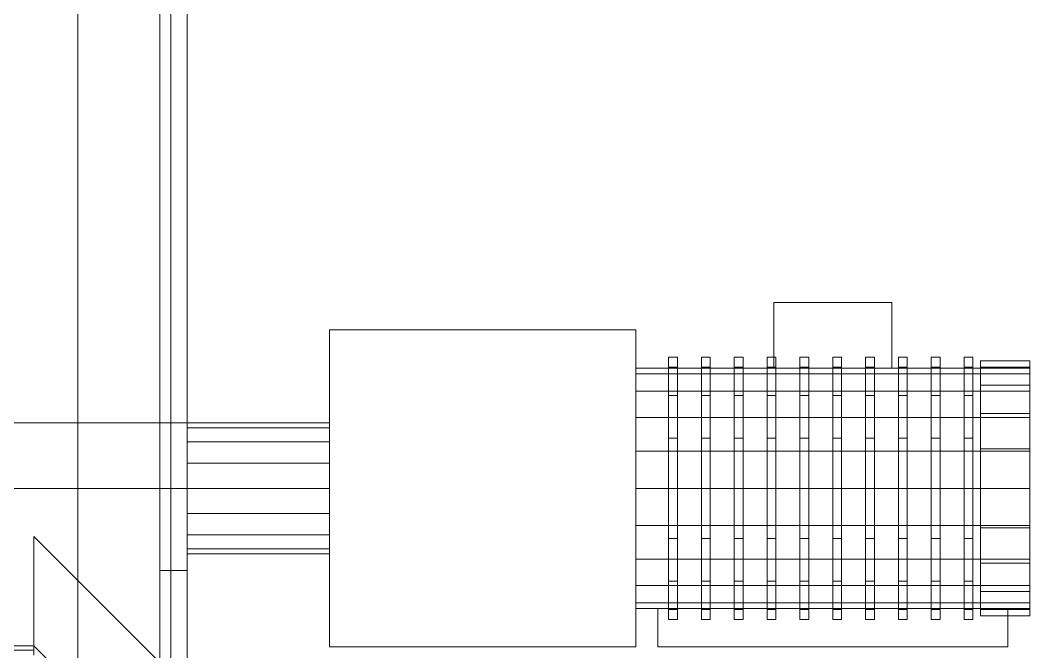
# Model space of a CAD drawing. Header units: millimetres. Extents: x -191664 to 191490, y -197311 to 10263.
# Drawn here: x 57565 to 58487, y 1100 to 1678 of the extents above; entities that cross this region are included whole.
import ezdxf

# ---------------------------------------------------------------- set-up
doc = ezdxf.new("R2010")
doc.units = ezdxf.units.MM
doc.layers.add('lateral_secador', color=7, linetype='Continuous', lineweight=0)

msp = doc.modelspace()

# ---------------------------------------------------------------- linework, layer by layer
at = {"layer": 'lateral_secador', "color": 9, "true_color": 0xb8c6c1}
for p, q in [((57692.12, 2935), (57692.12, 1175)), ((57717.12, 1175), (57717.12, 2935)), ((57692.12, 1175), (57717.12, 1175))]:
    msp.add_line(p, q, dxfattribs=at)
at = {"layer": 'lateral_secador', "color": 254, "true_color": 0xd8e0dc}
msp.add_line((57702.12, 665), (57702.12, 2935), dxfattribs=at)
at = {"layer": 'lateral_secador', "color": 251, "true_color": 0x536a64}
for p, q in [((57617.12, 2900), (57617.12, 650)), ((57717.12, 650), (57717.12, 2900)), ((37717.12, 1310), (57717.12, 1310)), ((57717.12, 1250), (57717.12, 1310)), ((37717.12, 1250), (57717.12, 1250)), ((58147.12, 1140), (58467.12, 1140)), ((58147.12, 1140), (58147.12, 1105)), ((58467.12, 1105), (58467.12, 1140)), ((58147.12, 1105), (58467.12, 1105))]:
    msp.add_line(p, q, dxfattribs=at)
at = {"layer": 'lateral_secador', "color": 142, "true_color": 0x159eb4}
for p, q in [((58253.12, 1420), (58361.12, 1420)), ((58253.12, 1420), (58253.12, 1360)), ((58361.12, 1360), (58361.12, 1420)), ((57847.12, 1395), (58127.12, 1395)), ((57847.12, 1395), (57847.12, 1105)), ((58127.12, 1105), (58127.12, 1395)), ((58157.12, 1360.77), (58157.12, 1369.9)), ((58157.12, 1369.9), (58165.12, 1369.9)), ((58165.12, 1360.77), (58165.12, 1369.9)), ((58187.12, 1360.77), (58187.12, 1369.9)), ((58187.12, 1369.9), (58195.12, 1369.9)), ((58195.12, 1360.77), (58195.12, 1369.9)), ((58217.12, 1360.77), (58217.12, 1369.9)), ((58217.12, 1369.9), (58225.12, 1369.9)), ((58225.12, 1360.77), (58225.12, 1369.9)), ((58247.12, 1360.77), (58247.12, 1369.9)), ((58247.12, 1369.9), (58255.12, 1369.9)), ((58255.12, 1360.77), (58255.12, 1369.9)), ((58277.12, 1360.77), (58277.12, 1369.9)), ((58277.12, 1369.9), (58285.12, 1369.9)), ((58285.12, 1360.77), (58285.12, 1369.9)), ((58307.12, 1360.77), (58307.12, 1369.9)), ((58307.12, 1369.9), (58315.12, 1369.9)), ((58315.12, 1360.77), (58315.12, 1369.9)), ((58337.12, 1360.77), (58337.12, 1369.9)), ((58337.12, 1369.9), (58345.12, 1369.9)), ((58345.12, 1360.77), (58345.12, 1369.9)), ((58367.12, 1360.77), (58367.12, 1369.9)), ((58367.12, 1369.9), (58375.12, 1369.9)), ((58375.12, 1360.77), (58375.12, 1369.9)), ((58397.12, 1360.77), (58397.12, 1369.9)), ((58397.12, 1369.9), (58405.12, 1369.9)), ((58405.12, 1360.77), (58405.12, 1369.9)), ((58427.12, 1360.77), (58427.12, 1369.9)), ((58427.12, 1369.9), (58435.12, 1369.9)), ((58435.12, 1360.77), (58435.12, 1369.9)), ((58127.12, 1354.62), (58127.12, 1360)), ((58127.12, 1360), (58487.12, 1360)), ((58157.12, 1334.78), (58157.12, 1360.77)), ((58157.12, 1360.77), (58165.12, 1360.77)), ((58165.12, 1334.78), (58165.12, 1360.77)), ((58187.12, 1334.78), (58187.12, 1360.77)), ((58187.12, 1360.77), (58195.12, 1360.77)), ((58195.12, 1334.78), (58195.12, 1360.77)), ((58217.12, 1334.78), (58217.12, 1360.77)), ((58217.12, 1360.77), (58225.12, 1360.77)), ((58225.12, 1334.78), (58225.12, 1360.77)), ((58247.12, 1334.78), (58247.12, 1360.77)), ((58247.12, 1360.77), (58255.12, 1360.77)), ((58253.12, 1360), (58361.12, 1360)), ((58255.12, 1334.78), (58255.12, 1360.77)), ((58277.12, 1334.78), (58277.12, 1360.77)), ((58277.12, 1360.77), (58285.12, 1360.77)), ((58285.12, 1334.78), (58285.12, 1360.77)), ((58307.12, 1334.78), (58307.12, 1360.77)), ((58307.12, 1360.77), (58315.12, 1360.77)), ((58315.12, 1334.78), (58315.12, 1360.77)), ((58337.12, 1334.78), (58337.12, 1360.77)), ((58337.12, 1360.77), (58345.12, 1360.77)), ((58345.12, 1334.78), (58345.12, 1360.77)), ((58367.12, 1334.78), (58367.12, 1360.77)), ((58367.12, 1360.77), (58375.12, 1360.77)), ((58375.12, 1334.78), (58375.12, 1360.77)), ((58397.12, 1334.78), (58397.12, 1360.77)), ((58397.12, 1360.77), (58405.12, 1360.77)), ((58405.12, 1334.78), (58405.12, 1360.77)), ((58427.12, 1334.78), (58427.12, 1360.77)), ((58427.12, 1360.77), (58435.12, 1360.77)), ((58435.12, 1334.78), (58435.12, 1360.77)), ((58487.12, 1354.62), (58487.12, 1360)), ((58127.12, 1338.99), (58127.12, 1354.62)), ((58127.12, 1354.62), (58487.12, 1354.62)), ((58487.12, 1338.99), (58487.12, 1354.62)), ((58127.12, 1314.66), (58127.12, 1338.99)), ((58127.12, 1338.99), (58487.12, 1338.99)), ((58487.12, 1314.66), (58487.12, 1338.99)), ((58157.12, 1295.88), (58157.12, 1334.78)), ((58157.12, 1334.78), (58165.12, 1334.78)), ((58165.12, 1295.88), (58165.12, 1334.78)), ((58187.12, 1295.88), (58187.12, 1334.78)), ((58187.12, 1334.78), (58195.12, 1334.78)), ((58195.12, 1295.88), (58195.12, 1334.78)), ((58217.12, 1295.88), (58217.12, 1334.78)), ((58217.12, 1334.78), (58225.12, 1334.78)), ((58225.12, 1295.88), (58225.12, 1334.78)), ((58247.12, 1295.88), (58247.12, 1334.78)), ((58247.12, 1334.78), (58255.12, 1334.78)), ((58255.12, 1295.88), (58255.12, 1334.78)), ((58277.12, 1295.88), (58277.12, 1334.78)), ((58277.12, 1334.78), (58285.12, 1334.78)), ((58285.12, 1295.88), (58285.12, 1334.78)), ((58307.12, 1295.88), (58307.12, 1334.78)), ((58307.12, 1334.78), (58315.12, 1334.78)), ((58315.12, 1295.88), (58315.12, 1334.78)), ((58337.12, 1295.88), (58337.12, 1334.78)), ((58337.12, 1334.78), (58345.12, 1334.78)), ((58345.12, 1295.88), (58345.12, 1334.78)), ((58367.12, 1295.88), (58367.12, 1334.78)), ((58367.12, 1334.78), (58375.12, 1334.78)), ((58375.12, 1295.88), (58375.12, 1334.78)), ((58397.12, 1295.88), (58397.12, 1334.78)), ((58397.12, 1334.78), (58405.12, 1334.78)), ((58405.12, 1295.88), (58405.12, 1334.78)), ((58427.12, 1295.88), (58427.12, 1334.78)), ((58427.12, 1334.78), (58435.12, 1334.78)), ((58435.12, 1295.88), (58435.12, 1334.78)), ((58127.12, 1283.99), (58127.12, 1314.66)), ((58127.12, 1314.66), (58487.12, 1314.66)), ((58487.12, 1283.99), (58487.12, 1314.66)), ((58157.12, 1250), (58157.12, 1295.88)), ((58157.12, 1295.88), (58165.12, 1295.88)), ((58165.12, 1250), (58165.12, 1295.88)), ((58187.12, 1250), (58187.12, 1295.88)), ((58187.12, 1295.88), (58195.12, 1295.88)), ((58195.12, 1250), (58195.12, 1295.88)), ((58217.12, 1250), (58217.12, 1295.88)), ((58217.12, 1295.88), (58225.12, 1295.88)), ((58225.12, 1250), (58225.12, 1295.88)), ((58247.12, 1250), (58247.12, 1295.88)), ((58247.12, 1295.88), (58255.12, 1295.88)), ((58255.12, 1250), (58255.12, 1295.88)), ((58277.12, 1250), (58277.12, 1295.88)), ((58277.12, 1295.88), (58285.12, 1295.88)), ((58285.12, 1250), (58285.12, 1295.88)), ((58307.12, 1250), (58307.12, 1295.88)), ((58307.12, 1295.88), (58315.12, 1295.88)), ((58315.12, 1250), (58315.12, 1295.88)), ((58337.12, 1250), (58337.12, 1295.88)), ((58337.12, 1295.88), (58345.12, 1295.88)), ((58345.12, 1250), (58345.12, 1295.88)), ((58367.12, 1250), (58367.12, 1295.88)), ((58367.12, 1295.88), (58375.12, 1295.88)), ((58375.12, 1250), (58375.12, 1295.88)), ((58397.12, 1250), (58397.12, 1295.88)), ((58397.12, 1295.88), (58405.12, 1295.88)), ((58405.12, 1250), (58405.12, 1295.88)), ((58427.12, 1250), (58427.12, 1295.88)), ((58427.12, 1295.88), (58435.12, 1295.88)), ((58435.12, 1250), (58435.12, 1295.88)), ((58127.12, 1250), (58127.12, 1283.99)), ((58127.12, 1283.99), (58487.12, 1283.99)), ((58487.12, 1250), (58487.12, 1283.99)), ((58127.12, 1216.01), (58127.12, 1250)), ((58487.12, 1250), (58127.12, 1250)), ((58157.12, 1204.12), (58157.12, 1250)), ((58165.12, 1250), (58157.12, 1250)), ((58165.12, 1250), (58165.12, 1204.12)), ((58187.12, 1204.12), (58187.12, 1250)), ((58195.12, 1250), (58187.12, 1250)), ((58195.12, 1250), (58195.12, 1204.12)), ((58217.12, 1204.12), (58217.12, 1250)), ((58225.12, 1250), (58217.12, 1250)), ((58225.12, 1250), (58225.12, 1204.12)), ((58247.12, 1204.12), (58247.12, 1250)), ((58255.12, 1250), (58247.12, 1250)), ((58255.12, 1250), (58255.12, 1204.12)), ((58277.12, 1204.12), (58277.12, 1250)), ((58285.12, 1250), (58277.12, 1250)), ((58285.12, 1250), (58285.12, 1204.12)), ((58307.12, 1204.12), (58307.12, 1250)), ((58315.12, 1250), (58307.12, 1250)), ((58315.12, 1250), (58315.12, 1204.12)), ((58337.12, 1204.12), (58337.12, 1250)), ((58345.12, 1250), (58337.12, 1250)), ((58345.12, 1250), (58345.12, 1204.12)), ((58367.12, 1204.12), (58367.12, 1250)), ((58375.12, 1250), (58367.12, 1250)), ((58375.12, 1250), (58375.12, 1204.12)), ((58397.12, 1204.12), (58397.12, 1250)), ((58405.12, 1250), (58397.12, 1250)), ((58405.12, 1250), (58405.12, 1204.12)), ((58427.12, 1204.12), (58427.12, 1250)), ((58435.12, 1250), (58427.12, 1250)), ((58435.12, 1250), (58435.12, 1204.12)), ((58487.12, 1250), (58487.12, 1216.01)), ((58127.12, 1216.01), (58127.12, 1185.34)), ((58127.12, 1216.01), (58487.12, 1216.01)), ((58487.12, 1216.01), (58487.12, 1185.34)), ((58157.12, 1204.12), (58157.12, 1165.22)), ((58157.12, 1204.12), (58165.12, 1204.12)), ((58165.12, 1204.12), (58165.12, 1165.22)), ((58187.12, 1204.12), (58187.12, 1165.22)), ((58187.12, 1204.12), (58195.12, 1204.12)), ((58195.12, 1204.12), (58195.12, 1165.22)), ((58217.12, 1204.12), (58217.12, 1165.22)), ((58217.12, 1204.12), (58225.12, 1204.12)), ((58225.12, 1204.12), (58225.12, 1165.22)), ((58247.12, 1204.12), (58247.12, 1165.22)), ((58247.12, 1204.12), (58255.12, 1204.12)), ((58255.12, 1204.12), (58255.12, 1165.22)), ((58277.12, 1204.12), (58277.12, 1165.22)), ((58277.12, 1204.12), (58285.12, 1204.12)), ((58285.12, 1204.12), (58285.12, 1165.22)), ((58307.12, 1204.12), (58307.12, 1165.22)), ((58307.12, 1204.12), (58315.12, 1204.12)), ((58315.12, 1204.12), (58315.12, 1165.22)), ((58337.12, 1204.12), (58337.12, 1165.22)), ((58337.12, 1204.12), (58345.12, 1204.12)), ((58345.12, 1204.12), (58345.12, 1165.22)), ((58367.12, 1204.12), (58367.12, 1165.22)), ((58367.12, 1204.12), (58375.12, 1204.12)), ((58375.12, 1204.12), (58375.12, 1165.22)), ((58397.12, 1204.12), (58397.12, 1165.22)), ((58397.12, 1204.12), (58405.12, 1204.12)), ((58405.12, 1204.12), (58405.12, 1165.22)), ((58427.12, 1204.12), (58427.12, 1165.22)), ((58427.12, 1204.12), (58435.12, 1204.12)), ((58435.12, 1204.12), (58435.12, 1165.22)), ((58127.12, 1185.34), (58127.12, 1161.01)), ((58127.12, 1185.34), (58487.12, 1185.34)), ((58487.12, 1185.34), (58487.12, 1161.01)), ((58157.12, 1165.22), (58157.12, 1139.23)), ((58157.12, 1165.22), (58165.12, 1165.22)), ((58165.12, 1165.22), (58165.12, 1139.23)), ((58187.12, 1165.22), (58187.12, 1139.23)), ((58187.12, 1165.22), (58195.12, 1165.22)), ((58195.12, 1165.22), (58195.12, 1139.23)), ((58217.12, 1165.22), (58217.12, 1139.23)), ((58217.12, 1165.22), (58225.12, 1165.22)), ((58225.12, 1165.22), (58225.12, 1139.23)), ((58247.12, 1165.22), (58247.12, 1139.23)), ((58247.12, 1165.22), (58255.12, 1165.22)), ((58255.12, 1165.22), (58255.12, 1139.23)), ((58277.12, 1165.22), (58277.12, 1139.23)), ((58277.12, 1165.22), (58285.12, 1165.22)), ((58285.12, 1165.22), (58285.12, 1139.23)), ((58307.12, 1165.22), (58307.12, 1139.23)), ((58307.12, 1165.22), (58315.12, 1165.22)), ((58315.12, 1165.22), (58315.12, 1139.23)), ((58337.12, 1165.22), (58337.12, 1139.23)), ((58337.12, 1165.22), (58345.12, 1165.22)), ((58345.12, 1165.22), (58345.12, 1139.23)), ((58367.12, 1165.22), (58367.12, 1139.23)), ((58367.12, 1165.22), (58375.12, 1165.22)), ((58375.12, 1165.22), (58375.12, 1139.23)), ((58397.12, 1165.22), (58397.12, 1139.23)), ((58397.12, 1165.22), (58405.12, 1165.22)), ((58405.12, 1165.22), (58405.12, 1139.23)), ((58427.12, 1165.22), (58427.12, 1139.23)), ((58427.12, 1165.22), (58435.12, 1165.22)), ((58435.12, 1165.22), (58435.12, 1139.23)), ((58127.12, 1161.01), (58127.12, 1145.38)), ((58127.12, 1161.01), (58487.12, 1161.01)), ((58487.12, 1161.01), (58487.12, 1145.38)), ((58127.12, 1145.38), (58127.12, 1140)), ((58127.12, 1145.38), (58487.12, 1145.38)), ((58487.12, 1145.38), (58487.12, 1140)), ((58127.12, 1140), (58487.12, 1140)), ((58157.12, 1139.23), (58157.12, 1130.1)), ((58157.12, 1139.23), (58165.12, 1139.23)), ((58165.12, 1139.23), (58165.12, 1130.1)), ((58187.12, 1139.23), (58187.12, 1130.1)), ((58187.12, 1139.23), (58195.12, 1139.23)), ((58195.12, 1139.23), (58195.12, 1130.1)), ((58217.12, 1139.23), (58217.12, 1130.1)), ((58217.12, 1139.23), (58225.12, 1139.23)), ((58225.12, 1139.23), (58225.12, 1130.1)), ((58247.12, 1139.23), (58247.12, 1130.1)), ((58247.12, 1139.23), (58255.12, 1139.23)), ((58255.12, 1139.23), (58255.12, 1130.1)), ((58277.12, 1139.23), (58277.12, 1130.1)), ((58277.12, 1139.23), (58285.12, 1139.23)), ((58285.12, 1139.23), (58285.12, 1130.1)), ((58307.12, 1139.23), (58307.12, 1130.1)), ((58307.12, 1139.23), (58315.12, 1139.23)), ((58315.12, 1139.23), (58315.12, 1130.1)), ((58337.12, 1139.23), (58337.12, 1130.1)), ((58337.12, 1139.23), (58345.12, 1139.23)), ((58345.12, 1139.23), (58345.12, 1130.1)), ((58367.12, 1139.23), (58367.12, 1130.1)), ((58367.12, 1139.23), (58375.12, 1139.23)), ((58375.12, 1139.23), (58375.12, 1130.1)), ((58397.12, 1139.23), (58397.12, 1130.1)), ((58397.12, 1139.23), (58405.12, 1139.23)), ((58405.12, 1139.23), (58405.12, 1130.1)), ((58427.12, 1139.23), (58427.12, 1130.1)), ((58427.12, 1139.23), (58435.12, 1139.23)), ((58435.12, 1139.23), (58435.12, 1130.1)), ((58157.12, 1130.1), (58165.12, 1130.1)), ((58187.12, 1130.1), (58195.12, 1130.1)), ((58217.12, 1130.1), (58225.12, 1130.1)), ((58247.12, 1130.1), (58255.12, 1130.1)), ((58277.12, 1130.1), (58285.12, 1130.1)), ((58307.12, 1130.1), (58315.12, 1130.1)), ((58337.12, 1130.1), (58345.12, 1130.1)), ((58367.12, 1130.1), (58375.12, 1130.1)), ((58397.12, 1130.1), (58405.12, 1130.1)), ((58427.12, 1130.1), (58435.12, 1130.1)), ((57847.12, 1105), (58127.12, 1105))]:
    msp.add_line(p, q, dxfattribs=at)
at = {"layer": 'lateral_secador', "color": 129, "true_color": 0x304542}
for p, q in [((58442.12, 1360.89), (58442.12, 1366.6)), ((58442.12, 1366.6), (58487.12, 1366.6)), ((58487.12, 1360.89), (58487.12, 1366.6)), ((58442.12, 1344.33), (58442.12, 1360.89)), ((58442.12, 1360.89), (58487.12, 1360.89)), ((58487.12, 1344.33), (58487.12, 1360.89)), ((58442.12, 1318.54), (58442.12, 1344.33)), ((58442.12, 1344.33), (58487.12, 1344.33)), ((58487.12, 1318.54), (58487.12, 1344.33)), ((58442.12, 1286.03), (58442.12, 1318.54)), ((58442.12, 1318.54), (58487.12, 1318.54)), ((58487.12, 1286.03), (58487.12, 1318.54)), ((58442.12, 1250), (58442.12, 1286.03)), ((58442.12, 1286.03), (58487.12, 1286.03)), ((58487.12, 1250), (58487.12, 1286.03)), ((58442.12, 1213.97), (58442.12, 1250)), ((58487.12, 1250), (58442.12, 1250)), ((58487.12, 1250), (58487.12, 1213.97)), ((58442.12, 1213.97), (58442.12, 1181.46)), ((58442.12, 1213.97), (58487.12, 1213.97)), ((58487.12, 1213.97), (58487.12, 1181.46)), ((58442.12, 1181.46), (58442.12, 1155.67)), ((58442.12, 1181.46), (58487.12, 1181.46)), ((58487.12, 1181.46), (58487.12, 1155.67)), ((58442.12, 1155.67), (58442.12, 1139.11)), ((58442.12, 1155.67), (58487.12, 1155.67)), ((58487.12, 1155.67), (58487.12, 1139.11)), ((58442.12, 1139.11), (58442.12, 1133.4)), ((58442.12, 1139.11), (58487.12, 1139.11)), ((58487.12, 1139.11), (58487.12, 1133.4)), ((58442.12, 1133.4), (58487.12, 1133.4))]:
    msp.add_line(p, q, dxfattribs=at)
at = {"layer": 'lateral_secador', "color": 43, "true_color": 0xe7bf45}
for p, q in [((57717.12, 1305.43), (57717.12, 1310)), ((57717.12, 1310), (57847.12, 1310)), ((57717.12, 1292.43), (57717.12, 1305.43)), ((57717.12, 1305.43), (57847.12, 1305.43)), ((57847.12, 1305.43), (57847.12, 1310)), ((57847.12, 1292.43), (57847.12, 1305.43)), ((57717.12, 1272.96), (57717.12, 1292.43)), ((57717.12, 1292.43), (57847.12, 1292.43)), ((57847.12, 1272.96), (57847.12, 1292.43)), ((57717.12, 1250), (57717.12, 1272.96)), ((57717.12, 1272.96), (57847.12, 1272.96)), ((57847.12, 1250), (57847.12, 1272.96)), ((57717.12, 1227.04), (57717.12, 1250)), ((57847.12, 1250), (57717.12, 1250)), ((57847.12, 1250), (57847.12, 1227.04)), ((57717.12, 1227.04), (57717.12, 1207.57)), ((57717.12, 1227.04), (57847.12, 1227.04)), ((57847.12, 1227.04), (57847.12, 1207.57)), ((57717.12, 1207.57), (57717.12, 1194.57)), ((57717.12, 1207.57), (57847.12, 1207.57)), ((57847.12, 1207.57), (57847.12, 1194.57)), ((57717.12, 1194.57), (57717.12, 1190)), ((57717.12, 1194.57), (57847.12, 1194.57)), ((57847.12, 1194.57), (57847.12, 1190)), ((57717.12, 1190), (57847.12, 1190))]:
    msp.add_line(p, q, dxfattribs=at)
at = {"layer": 'lateral_secador', "color": 253, "true_color": 0x8d9da5}
for p, q in [((58082.12, 701), (57577.12, 1206)), ((57577.12, 1206), (57577.12, 1106))]:
    msp.add_line(p, q, dxfattribs=at)
at = {"layer": 'lateral_secador', "color": 252, "true_color": 0x7d929c}
for p, q in [((57692.12, 1175), (57692.12, 700)), ((57717.12, 700), (57717.12, 1175))]:
    msp.add_line(p, q, dxfattribs=at)
at = {"layer": 'lateral_secador', "color": 253, "true_color": 0xa8b3b5}
for p, q in [((57327.12, 1106), (57577.12, 1106)), ((57327.12, 1102), (57577.12, 1102)), ((57577.12, 1106), (57577.12, 1102))]:
    msp.add_line(p, q, dxfattribs=at)
at = {"layer": 'lateral_secador', "color": 9, "true_color": 0xc6ccbd}
for q in [(58082.12, 601), (57577.12, 1097.51)]:
    msp.add_line((57577.12, 1106), q, dxfattribs=at)

doc.saveas('drawing.dxf')
